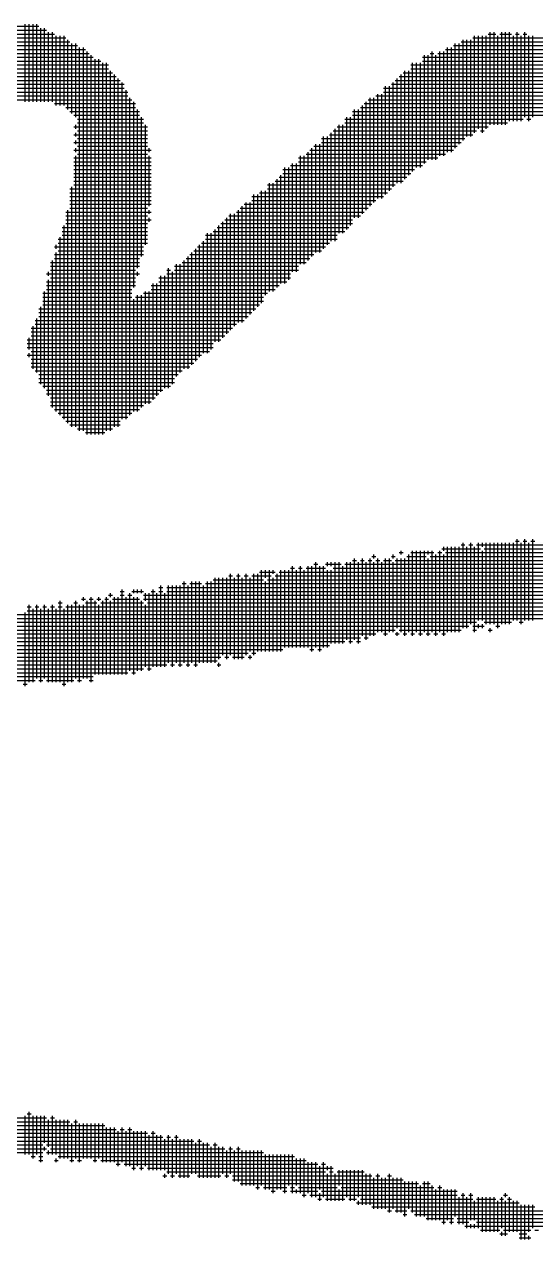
# Model space of a CAD drawing. Header units: feet. Extents: x 0 to 336400, y 0 to 237600.
# Drawn here: x 213075 to 213574, y 10671 to 11858 of the extents above; entities that cross this region are included whole.
import ezdxf

# ---------------------------------------------------------------- set-up
doc = ezdxf.new("R2010")
doc.units = ezdxf.units.FT
doc.header["$LTSCALE"] = 2200
doc.header["$MEASUREMENT"] = 0
doc.layers.add('CX-MISC', color=2, linetype='CONTINUOUS')

msp = doc.modelspace()

# ---------------------------------------------------------------- linework, layer by layer
at = {"layer": 'CX-MISC'}
for p, q in [((213076, 11782.5, 9817), (213076, 11858.1, 9817)), ((213079.8, 11782.5, 9817), (213079.8, 11858.1, 9817)), ((213083.6, 11782.5, 9817), (213083.6, 11858.1, 9817)), ((213087.4, 11782.5, 9817), (213087.4, 11858.1, 9817)), ((212987.2, 11848.6, 9817), (213104.4, 11848.6, 9817)), ((213002.3, 11852.4, 9817), (213096.8, 11852.4, 9817)), ((213032.5, 11856.2, 9817), (213089.2, 11856.2, 9817)), ((213091.1, 11782.5, 9817), (213091.1, 11854.3, 9817)), ((213094.9, 11782.5, 9817), (213094.9, 11854.3, 9817)), ((213098.7, 11782.5, 9817), (213098.7, 11850.5, 9817)), ((213102.5, 11782.5, 9817), (213102.5, 11850.5, 9817)), ((213106.3, 11778.7, 9817), (213106.3, 11846.7, 9817)), ((213110, 11778.7, 9817), (213110, 11846.7, 9817)), ((213113.8, 11778.7, 9817), (213113.8, 11846.7, 9817)), ((213514.5, 11752.2, 9817), (213514.5, 11846.7, 9817)), ((213518.3, 11756, 9817), (213518.3, 11846.7, 9817)), ((213522.1, 11752.2, 9817), (213522.1, 11846.7, 9817)), ((213525.8, 11756, 9817), (213525.8, 11846.7, 9817)), ((213527.7, 11848.6, 9817), (213535.3, 11848.6, 9817)), ((213529.6, 11759.8, 9817), (213529.6, 11850.5, 9817)), ((213533.4, 11759.8, 9817), (213533.4, 11850.5, 9817)), ((213537.2, 11759.8, 9817), (213537.2, 11846.7, 9817)), ((213539.1, 11848.6, 9817), (213550.4, 11848.6, 9817)), ((213541, 11759.8, 9817), (213541, 11850.5, 9817)), ((213544.7, 11759.8, 9817), (213544.7, 11850.5, 9817)), ((213548.5, 11763.6, 9817), (213548.5, 11850.5, 9817)), ((213552.3, 11763.6, 9817), (213552.3, 11846.7, 9817)), ((213554.2, 11848.6, 9817), (213558, 11848.6, 9817)), ((213556.1, 11763.6, 9817), (213556.1, 11850.5, 9817)), ((213559.9, 11763.6, 9817), (213559.9, 11846.7, 9817)), ((213561.7, 11848.6, 9817), (213565.5, 11848.6, 9817)), ((213563.6, 11767.4, 9817), (213563.6, 11850.5, 9817)), ((213567.4, 11763.6, 9817), (213567.4, 11846.7, 9817)), ((213571.2, 11767.4, 9817), (213571.2, 11846.7, 9817)), ((212949.4, 11837.3, 9817), (213127, 11837.3, 9817)), ((212956.9, 11841.1, 9817), (213119.5, 11841.1, 9817)), ((212975.8, 11844.8, 9817), (213115.7, 11844.8, 9817)), ((213117.6, 11774.9, 9817), (213117.6, 11843, 9817)), ((213121.4, 11771.1, 9817), (213121.4, 11839.2, 9817)), ((213125.2, 11767.4, 9817), (213125.2, 11839.2, 9817)), ((213128.9, 11461.2, 9817), (213128.9, 11835.4, 9817)), ((213132.7, 11461.2, 9817), (213132.7, 11835.4, 9817)), ((213488, 11733.3, 9817), (213488, 11835.4, 9817)), ((213491.8, 11733.3, 9817), (213491.8, 11835.4, 9817)), ((213493.7, 11837.3, 9817), (213603.3, 11837.3, 9817)), ((213495.6, 11737.1, 9817), (213495.6, 11839.2, 9817)), ((213499.4, 11740.9, 9817), (213499.4, 11839.2, 9817)), ((213501.3, 11841.1, 9817), (213595.8, 11841.1, 9817)), ((213503.2, 11744.7, 9817), (213503.2, 11843, 9817)), ((213506.9, 11748.5, 9817), (213506.9, 11843, 9817)), ((213510.7, 11748.5, 9817), (213510.7, 11843, 9817)), ((213512.6, 11844.8, 9817), (213588.2, 11844.8, 9817)), ((212919.1, 11822.2, 9817), (213149.7, 11822.2, 9817)), ((212926.7, 11825.9, 9817), (213142.2, 11825.9, 9817)), ((212934.3, 11829.7, 9817), (213138.4, 11829.7, 9817)), ((212941.8, 11833.5, 9817), (213134.6, 11833.5, 9817)), ((213136.5, 11457.4, 9817), (213136.5, 11831.6, 9817)), ((213140.3, 11457.4, 9817), (213140.3, 11827.8, 9817)), ((213144.1, 11457.4, 9817), (213144.1, 11824.1, 9817)), ((213147.8, 11457.4, 9817), (213147.8, 11824.1, 9817)), ((213463.5, 11825.9, 9817), (213626, 11825.9, 9817)), ((213463.5, 11822.2, 9817), (213633.6, 11822.2, 9817)), ((213465.4, 11722, 9817), (213465.4, 11827.8, 9817)), ((213469.1, 11725.8, 9817), (213469.1, 11827.8, 9817)), ((213471, 11829.7, 9817), (213474.8, 11829.7, 9817)), ((213472.9, 11725.8, 9817), (213472.9, 11831.6, 9817)), ((213476.7, 11725.8, 9817), (213476.7, 11827.8, 9817)), ((213478.6, 11829.7, 9817), (213622.2, 11829.7, 9817)), ((213480.5, 11729.6, 9817), (213480.5, 11831.6, 9817)), ((213484.3, 11729.6, 9817), (213484.3, 11831.6, 9817)), ((213486.1, 11833.5, 9817), (213614.7, 11833.5, 9817)), ((212896.5, 11810.8, 9817), (213161.1, 11810.8, 9817)), ((212904, 11814.6, 9817), (213157.3, 11814.6, 9817)), ((212911.6, 11818.4, 9817), (213157.3, 11818.4, 9817)), ((213151.6, 11457.4, 9817), (213151.6, 11820.3, 9817)), ((213155.4, 11461.2, 9817), (213155.4, 11820.3, 9817)), ((213159.2, 11461.2, 9817), (213159.2, 11812.7, 9817)), ((213444.6, 11810.8, 9817), (213648.7, 11810.8, 9817)), ((213446.5, 11706.9, 9817), (213446.5, 11812.7, 9817)), ((213450.2, 11710.7, 9817), (213450.2, 11812.7, 9817)), ((213452.1, 11818.4, 9817), (213641.1, 11818.4, 9817)), ((213452.1, 11814.6, 9817), (213641.1, 11814.6, 9817)), ((213454, 11714.4, 9817), (213454, 11820.3, 9817)), ((213457.8, 11718.2, 9817), (213457.8, 11820.3, 9817)), ((213461.6, 11718.2, 9817), (213461.6, 11820.3, 9817)), ((212873.8, 11799.5, 9817), (213172.4, 11799.5, 9817)), ((212885.1, 11803.3, 9817), (213168.6, 11803.3, 9817)), ((212888.9, 11807, 9817), (213164.8, 11807, 9817)), ((213163, 11465, 9817), (213163, 11808.9, 9817)), ((213166.7, 11465, 9817), (213166.7, 11805.2, 9817)), ((213170.5, 11472.5, 9817), (213170.5, 11801.4, 9817)), ((213433.2, 11799.5, 9817), (213660, 11799.5, 9817)), ((213435.1, 11699.3, 9817), (213435.1, 11801.4, 9817)), ((213437, 11803.3, 9817), (213656.2, 11803.3, 9817)), ((213438.9, 11703.1, 9817), (213438.9, 11805.2, 9817)), ((213440.8, 11807, 9817), (213652.5, 11807, 9817)), ((213442.7, 11703.1, 9817), (213442.7, 11808.9, 9817)), ((212851.1, 11788.1, 9817), (213176.2, 11788.1, 9817)), ((212858.7, 11791.9, 9817), (213176.2, 11791.9, 9817)), ((212870, 11795.7, 9817), (213172.4, 11795.7, 9817)), ((213174.3, 11472.5, 9817), (213174.3, 11793.8, 9817)), ((213178.1, 11476.3, 9817), (213178.1, 11786.3, 9817)), ((213412.4, 11680.4, 9817), (213412.4, 11786.3, 9817)), ((213416.2, 11684.2, 9817), (213416.2, 11786.3, 9817)), ((213418.1, 11788.1, 9817), (213671.4, 11788.1, 9817)), ((213420, 11688, 9817), (213420, 11790, 9817)), ((213423.8, 11688, 9817), (213423.8, 11790, 9817)), ((213425.7, 11795.7, 9817), (213663.8, 11795.7, 9817)), ((213425.7, 11791.9, 9817), (213663.8, 11791.9, 9817)), ((213427.6, 11691.8, 9817), (213427.6, 11797.6, 9817)), ((213431.3, 11695.5, 9817), (213431.3, 11797.6, 9817)), ((212843.5, 11784.4, 9817), (213180, 11784.4, 9817)), ((213104.4, 11780.6, 9817), (213183.7, 11780.6, 9817)), ((213115.7, 11776.8, 9817), (213183.7, 11776.8, 9817)), ((213181.9, 11601, 9817), (213181.9, 11782.5, 9817)), ((213185.6, 11619.9, 9817), (213185.6, 11774.9, 9817)), ((213397.3, 11669.1, 9817), (213397.3, 11774.9, 9817)), ((213401.1, 11669.1, 9817), (213401.1, 11774.9, 9817)), ((213403, 11776.8, 9817), (213678.9, 11776.8, 9817)), ((213404.9, 11672.9, 9817), (213404.9, 11778.7, 9817)), ((213406.8, 11780.6, 9817), (213675.1, 11780.6, 9817)), ((213408.7, 11676.6, 9817), (213408.7, 11782.5, 9817)), ((213410.5, 11784.4, 9817), (213671.4, 11784.4, 9817)), ((213119.5, 11773, 9817), (213187.5, 11773, 9817)), ((213123.3, 11769.2, 9817), (213187.5, 11769.2, 9817)), ((213127, 11765.5, 9817), (213191.3, 11765.5, 9817)), ((213189.4, 11631.3, 9817), (213189.4, 11767.4, 9817)), ((213387.9, 11765.5, 9817), (213561.7, 11765.5, 9817)), ((213389.8, 11657.7, 9817), (213389.8, 11767.4, 9817)), ((213393.5, 11661.5, 9817), (213393.5, 11767.4, 9817)), ((213395.4, 11773, 9817), (213678.9, 11773, 9817)), ((213395.4, 11769.2, 9817), (213682.7, 11769.2, 9817)), ((213565.5, 11765.5, 9817), (213569.3, 11765.5, 9817)), ((213123.3, 11757.9, 9817), (213195.1, 11757.9, 9817)), ((213125.2, 11756, 9817), (213125.2, 11759.8, 9817)), ((213125.2, 11748.5, 9817), (213125.2, 11752.2, 9817)), ((213127, 11761.7, 9817), (213191.3, 11761.7, 9817)), ((213127, 11754.1, 9817), (213195.1, 11754.1, 9817)), ((213193.2, 11642.6, 9817), (213193.2, 11759.8, 9817)), ((213374.6, 11646.4, 9817), (213374.6, 11752.2, 9817)), ((213376.5, 11754.1, 9817), (213516.4, 11754.1, 9817)), ((213378.4, 11646.4, 9817), (213378.4, 11756, 9817)), ((213380.3, 11757.9, 9817), (213527.7, 11757.9, 9817)), ((213382.2, 11654, 9817), (213382.2, 11759.8, 9817)), ((213386, 11654, 9817), (213386, 11759.8, 9817)), ((213387.9, 11761.7, 9817), (213546.6, 11761.7, 9817)), ((213520.2, 11754.1, 9817), (213523.9, 11754.1, 9817)), ((213123.3, 11750.3, 9817), (213195.1, 11750.3, 9817)), ((213123.3, 11742.8, 9817), (213195.1, 11742.8, 9817)), ((213125.2, 11740.9, 9817), (213125.2, 11744.7, 9817)), ((213127, 11746.6, 9817), (213195.1, 11746.6, 9817)), ((213127, 11739, 9817), (213195.1, 11739, 9817)), ((213357.6, 11739, 9817), (213497.5, 11739, 9817)), ((213359.5, 11635.1, 9817), (213359.5, 11740.9, 9817)), ((213363.3, 11635.1, 9817), (213363.3, 11740.9, 9817)), ((213365.2, 11746.6, 9817), (213505, 11746.6, 9817)), ((213365.2, 11742.8, 9817), (213501.3, 11742.8, 9817)), ((213367.1, 11638.8, 9817), (213367.1, 11748.5, 9817)), ((213370.9, 11642.6, 9817), (213370.9, 11748.5, 9817)), ((213372.7, 11750.3, 9817), (213512.6, 11750.3, 9817)), ((213123.3, 11735.2, 9817), (213198.9, 11735.2, 9817)), ((213123.3, 11727.7, 9817), (213198.9, 11727.7, 9817)), ((213125.2, 11733.3, 9817), (213125.2, 11737.1, 9817)), ((213125.2, 11465, 9817), (213125.2, 11729.6, 9817)), ((213127, 11731.4, 9817), (213195.1, 11731.4, 9817)), ((213197, 11733.3, 9817), (213197, 11737.1, 9817)), ((213197, 11680.4, 9817), (213197, 11729.6, 9817)), ((213342.5, 11727.7, 9817), (213478.6, 11727.7, 9817)), ((213344.4, 11623.7, 9817), (213344.4, 11729.6, 9817)), ((213348.2, 11623.7, 9817), (213348.2, 11729.6, 9817)), ((213350.1, 11731.4, 9817), (213486.1, 11731.4, 9817)), ((213352, 11627.5, 9817), (213352, 11733.3, 9817)), ((213353.8, 11735.2, 9817), (213493.7, 11735.2, 9817)), ((213355.7, 11631.3, 9817), (213355.7, 11737.1, 9817)), ((213123.3, 11723.9, 9817), (213198.9, 11723.9, 9817)), ((213123.3, 11720.1, 9817), (213198.9, 11720.1, 9817)), ((213123.3, 11716.3, 9817), (213198.9, 11716.3, 9817)), ((213327.4, 11716.3, 9817), (213455.9, 11716.3, 9817)), ((213329.3, 11604.8, 9817), (213329.3, 11718.2, 9817)), ((213333.1, 11608.6, 9817), (213333.1, 11718.2, 9817)), ((213334.9, 11720.1, 9817), (213463.5, 11720.1, 9817)), ((213336.8, 11616.2, 9817), (213336.8, 11722, 9817)), ((213340.6, 11616.2, 9817), (213340.6, 11722, 9817)), ((213342.5, 11723.9, 9817), (213467.2, 11723.9, 9817)), ((213123.3, 11712.5, 9817), (213198.9, 11712.5, 9817)), ((213123.3, 11708.8, 9817), (213198.9, 11708.8, 9817)), ((213123.3, 11705, 9817), (213198.9, 11705, 9817)), ((213314.2, 11597.3, 9817), (213314.2, 11703.1, 9817)), ((213317.9, 11597.3, 9817), (213317.9, 11703.1, 9817)), ((213319.8, 11705, 9817), (213444.6, 11705, 9817)), ((213321.7, 11601, 9817), (213321.7, 11706.9, 9817)), ((213323.6, 11708.8, 9817), (213448.3, 11708.8, 9817)), ((213325.5, 11604.8, 9817), (213325.5, 11710.7, 9817)), ((213327.4, 11712.5, 9817), (213452.1, 11712.5, 9817)), ((213119.5, 11697.4, 9817), (213198.9, 11697.4, 9817)), ((213119.5, 11693.6, 9817), (213198.9, 11693.6, 9817)), ((213121.4, 11465, 9817), (213121.4, 11699.3, 9817)), ((213123.3, 11701.2, 9817), (213198.9, 11701.2, 9817)), ((213299, 11578.4, 9817), (213299, 11691.8, 9817)), ((213302.8, 11582.1, 9817), (213302.8, 11691.8, 9817)), ((213304.7, 11693.6, 9817), (213429.4, 11693.6, 9817)), ((213306.6, 11585.9, 9817), (213306.6, 11695.5, 9817)), ((213310.4, 11593.5, 9817), (213310.4, 11695.5, 9817)), ((213312.3, 11701.2, 9817), (213437, 11701.2, 9817)), ((213312.3, 11697.4, 9817), (213433.2, 11697.4, 9817)), ((213119.5, 11689.9, 9817), (213198.9, 11689.9, 9817)), ((213119.5, 11686.1, 9817), (213198.9, 11686.1, 9817)), ((213119.5, 11682.3, 9817), (213198.9, 11682.3, 9817)), ((213287.7, 11567, 9817), (213287.7, 11680.4, 9817)), ((213289.6, 11682.3, 9817), (213414.3, 11682.3, 9817)), ((213291.5, 11570.8, 9817), (213291.5, 11684.2, 9817)), ((213295.3, 11574.6, 9817), (213295.3, 11684.2, 9817)), ((213297.1, 11689.9, 9817), (213425.7, 11689.9, 9817)), ((213297.1, 11686.1, 9817), (213418.1, 11686.1, 9817)), ((213115.7, 11674.7, 9817), (213198.9, 11674.7, 9817)), ((213115.7, 11671, 9817), (213195.1, 11671, 9817)), ((213117.6, 11468.7, 9817), (213117.6, 11676.6, 9817)), ((213119.5, 11678.5, 9817), (213195.1, 11678.5, 9817)), ((213197, 11672.9, 9817), (213197, 11676.6, 9817)), ((213197, 11665.3, 9817), (213197, 11669.1, 9817)), ((213272.6, 11555.7, 9817), (213272.6, 11669.1, 9817)), ((213274.5, 11671, 9817), (213403, 11671, 9817)), ((213276.4, 11559.5, 9817), (213276.4, 11672.9, 9817)), ((213280.1, 11563.2, 9817), (213280.1, 11672.9, 9817)), ((213282, 11674.7, 9817), (213406.8, 11674.7, 9817)), ((213283.9, 11567, 9817), (213283.9, 11676.6, 9817)), ((213285.8, 11678.5, 9817), (213410.5, 11678.5, 9817)), ((213111.9, 11659.6, 9817), (213195.1, 11659.6, 9817)), ((213111.9, 11655.8, 9817), (213195.1, 11655.8, 9817)), ((213113.8, 11472.5, 9817), (213113.8, 11661.5, 9817)), ((213115.7, 11667.2, 9817), (213198.9, 11667.2, 9817)), ((213115.7, 11663.4, 9817), (213195.1, 11663.4, 9817)), ((213259.3, 11655.8, 9817), (213387.9, 11655.8, 9817)), ((213261.2, 11548.1, 9817), (213261.2, 11657.7, 9817)), ((213263.1, 11659.6, 9817), (213391.6, 11659.6, 9817)), ((213265, 11548.1, 9817), (213265, 11661.5, 9817)), ((213266.9, 11663.4, 9817), (213395.4, 11663.4, 9817)), ((213268.8, 11551.9, 9817), (213268.8, 11665.3, 9817)), ((213270.7, 11667.2, 9817), (213395.4, 11667.2, 9817)), ((213108.1, 11648.3, 9817), (213195.1, 11648.3, 9817)), ((213108.1, 11644.5, 9817), (213195.1, 11644.5, 9817)), ((213110, 11476.3, 9817), (213110, 11650.2, 9817)), ((213111.9, 11652.1, 9817), (213195.1, 11652.1, 9817)), ((213248, 11644.5, 9817), (213372.7, 11644.5, 9817)), ((213249.9, 11536.8, 9817), (213249.9, 11646.4, 9817)), ((213251.8, 11652.1, 9817), (213380.3, 11652.1, 9817)), ((213251.8, 11648.3, 9817), (213380.3, 11648.3, 9817)), ((213253.7, 11536.8, 9817), (213253.7, 11654, 9817)), ((213257.5, 11540.6, 9817), (213257.5, 11654, 9817)), ((213104.4, 11640.7, 9817), (213191.3, 11640.7, 9817)), ((213104.4, 11633.2, 9817), (213191.3, 11633.2, 9817)), ((213106.3, 11638.8, 9817), (213106.3, 11642.6, 9817)), ((213106.3, 11480.1, 9817), (213106.3, 11635.1, 9817)), ((213108.1, 11636.9, 9817), (213191.3, 11636.9, 9817)), ((213236.7, 11633.2, 9817), (213357.6, 11633.2, 9817)), ((213238.6, 11525.4, 9817), (213238.6, 11635.1, 9817)), ((213240.4, 11636.9, 9817), (213365.2, 11636.9, 9817)), ((213242.3, 11529.2, 9817), (213242.3, 11638.8, 9817)), ((213244.2, 11640.7, 9817), (213369, 11640.7, 9817)), ((213246.1, 11533, 9817), (213246.1, 11642.6, 9817)), ((213100.6, 11625.6, 9817), (213187.5, 11625.6, 9817)), ((213100.6, 11621.8, 9817), (213187.5, 11621.8, 9817)), ((213102.5, 11483.9, 9817), (213102.5, 11627.5, 9817)), ((213104.4, 11629.4, 9817), (213187.5, 11629.4, 9817)), ((213221.5, 11621.8, 9817), (213342.5, 11621.8, 9817)), ((213223.4, 11514.1, 9817), (213223.4, 11623.7, 9817)), ((213227.2, 11517.9, 9817), (213227.2, 11623.7, 9817)), ((213229.1, 11625.6, 9817), (213350.1, 11625.6, 9817)), ((213231, 11521.7, 9817), (213231, 11627.5, 9817)), ((213232.9, 11629.4, 9817), (213353.8, 11629.4, 9817)), ((213234.8, 11521.7, 9817), (213234.8, 11631.3, 9817)), ((213096.8, 11614.3, 9817), (213187.5, 11614.3, 9817)), ((213098.7, 11612.4, 9817), (213098.7, 11616.2, 9817)), ((213098.7, 11495.2, 9817), (213098.7, 11608.6, 9817)), ((213100.6, 11618, 9817), (213183.7, 11618, 9817)), ((213100.6, 11610.5, 9817), (213183.7, 11610.5, 9817)), ((213185.6, 11612.4, 9817), (213185.6, 11616.2, 9817)), ((213206.4, 11610.5, 9817), (213334.9, 11610.5, 9817)), ((213208.3, 11499, 9817), (213208.3, 11612.4, 9817)), ((213212.1, 11502.8, 9817), (213212.1, 11612.4, 9817)), ((213214, 11618, 9817), (213217.8, 11618, 9817)), ((213214, 11614.3, 9817), (213334.9, 11614.3, 9817)), ((213215.9, 11502.8, 9817), (213215.9, 11619.9, 9817)), ((213219.7, 11506.5, 9817), (213219.7, 11616.2, 9817)), ((213221.5, 11618, 9817), (213342.5, 11618, 9817)), ((213094.9, 11502.8, 9817), (213094.9, 11597.3, 9817)), ((213096.8, 11606.7, 9817), (213183.7, 11606.7, 9817)), ((213096.8, 11602.9, 9817), (213183.7, 11602.9, 9817)), ((213096.8, 11599.1, 9817), (213180, 11599.1, 9817)), ((213193.2, 11487.6, 9817), (213193.2, 11597.3, 9817)), ((213197, 11487.6, 9817), (213197, 11597.3, 9817)), ((213198.9, 11602.9, 9817), (213323.6, 11602.9, 9817)), ((213198.9, 11599.1, 9817), (213319.8, 11599.1, 9817)), ((213200.8, 11491.4, 9817), (213200.8, 11604.8, 9817)), ((213204.5, 11495.2, 9817), (213204.5, 11604.8, 9817)), ((213206.4, 11606.7, 9817), (213331.2, 11606.7, 9817)), ((213093, 11595.4, 9817), (213180, 11595.4, 9817)), ((213093, 11591.6, 9817), (213180, 11591.6, 9817)), ((213093, 11587.8, 9817), (213308.5, 11587.8, 9817)), ((213181.9, 11480.1, 9817), (213181.9, 11589.7, 9817)), ((213183.7, 11591.6, 9817), (213308.5, 11591.6, 9817)), ((213185.6, 11480.1, 9817), (213185.6, 11593.5, 9817)), ((213189.4, 11483.9, 9817), (213189.4, 11593.5, 9817)), ((213191.3, 11595.4, 9817), (213312.3, 11595.4, 9817)), ((213089.2, 11580.2, 9817), (213300.9, 11580.2, 9817)), ((213089.2, 11576.5, 9817), (213297.1, 11576.5, 9817)), ((213089.2, 11572.7, 9817), (213293.4, 11572.7, 9817)), ((213091.1, 11506.5, 9817), (213091.1, 11582.1, 9817)), ((213093, 11584, 9817), (213304.7, 11584, 9817)), ((213081.7, 11561.3, 9817), (213278.2, 11561.3, 9817)), ((213083.6, 11521.7, 9817), (213083.6, 11563.2, 9817)), ((213085.5, 11568.9, 9817), (213289.6, 11568.9, 9817)), ((213085.5, 11565.1, 9817), (213282, 11565.1, 9817)), ((213087.4, 11517.9, 9817), (213087.4, 11570.8, 9817)), ((213077.9, 11550, 9817), (213266.9, 11550, 9817)), ((213079.8, 11540.6, 9817), (213079.8, 11551.9, 9817)), ((213081.7, 11557.6, 9817), (213274.5, 11557.6, 9817)), ((213081.7, 11553.8, 9817), (213270.7, 11553.8, 9817)), ((213077.9, 11546.2, 9817), (213259.3, 11546.2, 9817)), ((213077.9, 11542.4, 9817), (213259.3, 11542.4, 9817)), ((213081.7, 11538.7, 9817), (213255.6, 11538.7, 9817)), ((213077.9, 11534.9, 9817), (213248, 11534.9, 9817)), ((213079.8, 11533, 9817), (213079.8, 11536.8, 9817)), ((213081.7, 11531.1, 9817), (213244.2, 11531.1, 9817)), ((213081.7, 11527.3, 9817), (213240.4, 11527.3, 9817)), ((213081.7, 11523.5, 9817), (213236.7, 11523.5, 9817)), ((213085.5, 11519.8, 9817), (213229.1, 11519.8, 9817)), ((213089.2, 11516, 9817), (213225.3, 11516, 9817)), ((213089.2, 11512.2, 9817), (213221.5, 11512.2, 9817)), ((213089.2, 11508.4, 9817), (213221.5, 11508.4, 9817)), ((213093, 11504.6, 9817), (213217.8, 11504.6, 9817)), ((213096.8, 11500.9, 9817), (213210.2, 11500.9, 9817)), ((213096.8, 11497.1, 9817), (213206.4, 11497.1, 9817)), ((213100.6, 11493.3, 9817), (213202.6, 11493.3, 9817)), ((213100.6, 11489.5, 9817), (213198.9, 11489.5, 9817)), ((213100.6, 11485.7, 9817), (213191.3, 11485.7, 9817)), ((213104.4, 11482, 9817), (213187.5, 11482, 9817)), ((213108.1, 11478.2, 9817), (213180, 11478.2, 9817)), ((213111.9, 11474.4, 9817), (213176.2, 11474.4, 9817)), ((213115.7, 11470.6, 9817), (213168.6, 11470.6, 9817)), ((213119.5, 11466.8, 9817), (213168.6, 11466.8, 9817)), ((213127, 11463.1, 9817), (213161.1, 11463.1, 9817)), ((213134.6, 11459.3, 9817), (213153.5, 11459.3, 9817)), ((213484.3, 11344, 9817), (213484.3, 11347.8, 9817)), ((213488, 11264.6, 9817), (213488, 11347.8, 9817)), ((213491.8, 11264.6, 9817), (213491.8, 11347.8, 9817)), ((213495.6, 11264.6, 9817), (213495.6, 11347.8, 9817)), ((213499.4, 11264.6, 9817), (213499.4, 11347.8, 9817)), ((213501.3, 11349.7, 9817), (213505, 11349.7, 9817)), ((213503.2, 11268.4, 9817), (213503.2, 11351.6, 9817)), ((213506.9, 11268.4, 9817), (213506.9, 11347.8, 9817)), ((213508.8, 11349.7, 9817), (213512.6, 11349.7, 9817)), ((213510.7, 11272.2, 9817), (213510.7, 11351.6, 9817)), ((213514.5, 11264.6, 9817), (213514.5, 11347.8, 9817)), ((213516.4, 11349.7, 9817), (214113.6, 11349.7, 9817)), ((213518.3, 11276, 9817), (213518.3, 11351.6, 9817)), ((213522.1, 11347.8, 9817), (213522.1, 11351.6, 9817)), ((213525.8, 11272.2, 9817), (213525.8, 11351.6, 9817)), ((213529.6, 11272.2, 9817), (213529.6, 11351.6, 9817)), ((213533.4, 11272.2, 9817), (213533.4, 11351.6, 9817)), ((213537.2, 11268.4, 9817), (213537.2, 11351.6, 9817)), ((213541, 11272.2, 9817), (213541, 11351.6, 9817)), ((213544.7, 11272.2, 9817), (213544.7, 11351.6, 9817)), ((213548.5, 11272.2, 9817), (213548.5, 11351.6, 9817)), ((213552.3, 11276, 9817), (213552.3, 11351.6, 9817)), ((213554.2, 11353.4, 9817), (213558, 11353.4, 9817)), ((213556.1, 11276, 9817), (213556.1, 11355.3, 9817)), ((213559.9, 11272.2, 9817), (213559.9, 11351.6, 9817)), ((213561.7, 11353.4, 9817), (213565.5, 11353.4, 9817)), ((213563.6, 11276, 9817), (213563.6, 11355.3, 9817)), ((213567.4, 11276, 9817), (213567.4, 11351.6, 9817)), ((213569.3, 11353.4, 9817), (213573.1, 11353.4, 9817)), ((213571.2, 11276, 9817), (213571.2, 11355.3, 9817)), ((213397.3, 11257.1, 9817), (213397.3, 11336.4, 9817)), ((213404.9, 11260.8, 9817), (213404.9, 11336.4, 9817)), ((213412.4, 11260.8, 9817), (213412.4, 11336.4, 9817)), ((213414.3, 11338.3, 9817), (213418.1, 11338.3, 9817)), ((213416.2, 11336.4, 9817), (213416.2, 11340.2, 9817)), ((213420, 11264.6, 9817), (213420, 11336.4, 9817)), ((213427.6, 11260.8, 9817), (213427.6, 11336.4, 9817)), ((213431.3, 11264.6, 9817), (213431.3, 11336.4, 9817)), ((213433.2, 11338.3, 9817), (213437, 11338.3, 9817)), ((213435.1, 11336.4, 9817), (213435.1, 11340.2, 9817)), ((213438.9, 11268.4, 9817), (213438.9, 11336.4, 9817)), ((213440.8, 11342.1, 9817), (213444.6, 11342.1, 9817)), ((213442.7, 11340.2, 9817), (213442.7, 11344, 9817)), ((213442.7, 11264.6, 9817), (213442.7, 11336.4, 9817)), ((213446.5, 11260.8, 9817), (213446.5, 11336.4, 9817)), ((213448.3, 11338.3, 9817), (213467.2, 11338.3, 9817)), ((213450.2, 11264.6, 9817), (213450.2, 11340.2, 9817)), ((213452.1, 11342.1, 9817), (213474.8, 11342.1, 9817)), ((213454, 11260.8, 9817), (213454, 11344, 9817)), ((213457.8, 11264.6, 9817), (213457.8, 11344, 9817)), ((213461.6, 11260.8, 9817), (213461.6, 11344, 9817)), ((213465.4, 11264.6, 9817), (213465.4, 11344, 9817)), ((213469.1, 11340.2, 9817), (213469.1, 11344, 9817)), ((213469.1, 11260.8, 9817), (213469.1, 11336.4, 9817)), ((213471, 11338.3, 9817), (214022.9, 11338.3, 9817)), ((213472.9, 11264.6, 9817), (213472.9, 11344, 9817)), ((213476.7, 11260.8, 9817), (213476.7, 11340.2, 9817)), ((213478.6, 11342.1, 9817), (213482.4, 11342.1, 9817)), ((213480.5, 11264.6, 9817), (213480.5, 11344, 9817)), ((213482.4, 11345.9, 9817), (213520.2, 11345.9, 9817)), ((213484.3, 11260.8, 9817), (213484.3, 11340.2, 9817)), ((213486.1, 11342.1, 9817), (214038, 11342.1, 9817)), ((213522.1, 11276, 9817), (213522.1, 11344, 9817)), ((213523.9, 11345.9, 9817), (214060.7, 11345.9, 9817)), ((213306.6, 11245.7, 9817), (213306.6, 11325.1, 9817)), ((213310.4, 11317.5, 9817), (213310.4, 11325.1, 9817)), ((213314.2, 11245.7, 9817), (213314.2, 11325.1, 9817)), ((213317.9, 11321.3, 9817), (213317.9, 11325.1, 9817)), ((213325.5, 11245.7, 9817), (213325.5, 11325.1, 9817)), ((213329.3, 11249.5, 9817), (213329.3, 11325.1, 9817)), ((213333.1, 11249.5, 9817), (213333.1, 11325.1, 9817)), ((213334.9, 11327, 9817), (213338.7, 11327, 9817)), ((213336.8, 11249.5, 9817), (213336.8, 11328.9, 9817)), ((213340.6, 11249.5, 9817), (213340.6, 11325.1, 9817)), ((213342.5, 11327, 9817), (213346.3, 11327, 9817)), ((213344.4, 11249.5, 9817), (213344.4, 11328.9, 9817)), ((213348.2, 11249.5, 9817), (213348.2, 11325.1, 9817)), ((213350.1, 11327, 9817), (213369, 11327, 9817)), ((213352, 11249.5, 9817), (213352, 11328.9, 9817)), ((213355.7, 11245.7, 9817), (213355.7, 11328.9, 9817)), ((213357.6, 11330.8, 9817), (213361.4, 11330.8, 9817)), ((213359.5, 11249.5, 9817), (213359.5, 11332.7, 9817)), ((213363.3, 11245.7, 9817), (213363.3, 11328.9, 9817)), ((213367.1, 11249.5, 9817), (213367.1, 11328.9, 9817)), ((213369, 11330.8, 9817), (213384.1, 11330.8, 9817)), ((213370.9, 11328.9, 9817), (213370.9, 11332.7, 9817)), ((213370.9, 11249.5, 9817), (213370.9, 11325.1, 9817)), ((213374.6, 11328.9, 9817), (213374.6, 11332.7, 9817)), ((213374.6, 11253.3, 9817), (213374.6, 11325.1, 9817)), ((213376.5, 11327, 9817), (213932.2, 11327, 9817)), ((213378.4, 11253.3, 9817), (213378.4, 11332.7, 9817)), ((213382.2, 11253.3, 9817), (213382.2, 11332.7, 9817)), ((213386, 11253.3, 9817), (213386, 11328.9, 9817)), ((213387.9, 11330.8, 9817), (213954.9, 11330.8, 9817)), ((213389.8, 11257.1, 9817), (213389.8, 11332.7, 9817)), ((213393.5, 11253.3, 9817), (213393.5, 11332.7, 9817)), ((213395.4, 11334.5, 9817), (213399.2, 11334.5, 9817)), ((213401.1, 11253.3, 9817), (213401.1, 11332.7, 9817)), ((213403, 11334.5, 9817), (213406.8, 11334.5, 9817)), ((213408.7, 11257.1, 9817), (213408.7, 11332.7, 9817)), ((213410.5, 11334.5, 9817), (213414.3, 11334.5, 9817)), ((213416.2, 11260.8, 9817), (213416.2, 11332.7, 9817)), ((213418.1, 11334.5, 9817), (213421.9, 11334.5, 9817)), ((213423.8, 11264.6, 9817), (213423.8, 11332.7, 9817)), ((213425.7, 11334.5, 9817), (213433.2, 11334.5, 9817)), ((213435.1, 11264.6, 9817), (213435.1, 11332.7, 9817)), ((213437, 11334.5, 9817), (213958.6, 11334.5, 9817)), ((213229.1, 11311.9, 9817), (213232.9, 11311.9, 9817)), ((213231, 11234.4, 9817), (213231, 11313.8, 9817)), ((213236.7, 11311.9, 9817), (213248, 11311.9, 9817)), ((213238.6, 11234.4, 9817), (213238.6, 11313.8, 9817)), ((213242.3, 11230.6, 9817), (213242.3, 11313.8, 9817)), ((213246.1, 11234.4, 9817), (213246.1, 11313.8, 9817)), ((213251.8, 11311.9, 9817), (213818.8, 11311.9, 9817)), ((213253.7, 11234.4, 9817), (213253.7, 11313.8, 9817)), ((213257.5, 11234.4, 9817), (213257.5, 11313.8, 9817)), ((213259.3, 11315.6, 9817), (213308.5, 11315.6, 9817)), ((213261.2, 11234.4, 9817), (213261.2, 11317.5, 9817)), ((213265, 11238.2, 9817), (213265, 11317.5, 9817)), ((213268.8, 11241.9, 9817), (213268.8, 11317.5, 9817)), ((213272.6, 11238.2, 9817), (213272.6, 11317.5, 9817)), ((213274.5, 11319.4, 9817), (213278.2, 11319.4, 9817)), ((213276.4, 11241.9, 9817), (213276.4, 11321.3, 9817)), ((213280.1, 11238.2, 9817), (213280.1, 11317.5, 9817)), ((213282, 11319.4, 9817), (213285.8, 11319.4, 9817)), ((213283.9, 11238.2, 9817), (213283.9, 11321.3, 9817)), ((213287.7, 11238.2, 9817), (213287.7, 11317.5, 9817)), ((213289.6, 11319.4, 9817), (213293.4, 11319.4, 9817)), ((213291.5, 11241.9, 9817), (213291.5, 11321.3, 9817)), ((213295.3, 11245.7, 9817), (213295.3, 11317.5, 9817)), ((213297.1, 11319.4, 9817), (213316, 11319.4, 9817)), ((213299, 11241.9, 9817), (213299, 11321.3, 9817)), ((213302.8, 11245.7, 9817), (213302.8, 11321.3, 9817)), ((213304.7, 11323.2, 9817), (213319.8, 11323.2, 9817)), ((213310.4, 11245.7, 9817), (213310.4, 11313.8, 9817)), ((213312.3, 11315.6, 9817), (213792.3, 11315.6, 9817)), ((213317.9, 11245.7, 9817), (213317.9, 11317.5, 9817)), ((213319.8, 11319.4, 9817), (213879.3, 11319.4, 9817)), ((213321.7, 11245.7, 9817), (213321.7, 11321.3, 9817)), ((213323.6, 11323.2, 9817), (213803.7, 11323.2, 9817)), ((213157.3, 11300.5, 9817), (213161.1, 11300.5, 9817)), ((213159.2, 11298.6, 9817), (213159.2, 11302.4, 9817)), ((213168.6, 11304.3, 9817), (213172.4, 11304.3, 9817)), ((213168.6, 11300.5, 9817), (213172.4, 11300.5, 9817)), ((213170.5, 11223, 9817), (213170.5, 11306.2, 9817)), ((213176.2, 11300.5, 9817), (213180, 11300.5, 9817)), ((213178.1, 11226.8, 9817), (213178.1, 11302.4, 9817)), ((213180, 11304.3, 9817), (213191.3, 11304.3, 9817)), ((213181.9, 11302.4, 9817), (213181.9, 11306.2, 9817)), ((213185.6, 11302.4, 9817), (213185.6, 11306.2, 9817)), ((213189.4, 11302.4, 9817), (213189.4, 11306.2, 9817)), ((213191.3, 11300.5, 9817), (213720.5, 11300.5, 9817)), ((213193.2, 11294.9, 9817), (213193.2, 11302.4, 9817)), ((213197, 11226.8, 9817), (213197, 11302.4, 9817)), ((213198.9, 11304.3, 9817), (213202.6, 11304.3, 9817)), ((213200.8, 11230.6, 9817), (213200.8, 11306.2, 9817)), ((213204.5, 11230.6, 9817), (213204.5, 11302.4, 9817)), ((213206.4, 11308.1, 9817), (213210.2, 11308.1, 9817)), ((213206.4, 11304.3, 9817), (213210.2, 11304.3, 9817)), ((213208.3, 11230.6, 9817), (213208.3, 11310, 9817)), ((213212.1, 11230.6, 9817), (213212.1, 11302.4, 9817)), ((213214, 11308.1, 9817), (213773.4, 11308.1, 9817)), ((213214, 11304.3, 9817), (213758.3, 11304.3, 9817)), ((213215.9, 11234.4, 9817), (213215.9, 11310, 9817)), ((213219.7, 11230.6, 9817), (213219.7, 11310, 9817)), ((213223.4, 11234.4, 9817), (213223.4, 11310, 9817)), ((213227.2, 11230.6, 9817), (213227.2, 11310, 9817)), ((213234.8, 11230.6, 9817), (213234.8, 11310, 9817)), ((213249.9, 11234.4, 9817), (213249.9, 11310, 9817)), ((213077.9, 11289.2, 9817), (213081.7, 11289.2, 9817)), ((213079.8, 11215.5, 9817), (213079.8, 11291.1, 9817)), ((213085.5, 11289.2, 9817), (213089.2, 11289.2, 9817)), ((213087.4, 11219.3, 9817), (213087.4, 11291.1, 9817)), ((213093, 11289.2, 9817), (213096.8, 11289.2, 9817)), ((213094.9, 11219.3, 9817), (213094.9, 11291.1, 9817)), ((213100.6, 11289.2, 9817), (213104.4, 11289.2, 9817)), ((213102.5, 11215.5, 9817), (213102.5, 11291.1, 9817)), ((213108.1, 11293, 9817), (213111.9, 11293, 9817)), ((213108.1, 11289.2, 9817), (213111.9, 11289.2, 9817)), ((213110, 11215.5, 9817), (213110, 11294.9, 9817)), ((213115.7, 11289.2, 9817), (213637.3, 11289.2, 9817)), ((213117.6, 11215.5, 9817), (213117.6, 11291.1, 9817)), ((213121.4, 11215.5, 9817), (213121.4, 11291.1, 9817)), ((213123.3, 11293, 9817), (213127, 11293, 9817)), ((213125.2, 11219.3, 9817), (213125.2, 11294.9, 9817)), ((213128.9, 11215.5, 9817), (213128.9, 11291.1, 9817)), ((213130.8, 11296.7, 9817), (213134.6, 11296.7, 9817)), ((213132.7, 11294.9, 9817), (213132.7, 11298.6, 9817)), ((213132.7, 11219.3, 9817), (213132.7, 11291.1, 9817)), ((213134.6, 11293, 9817), (213145.9, 11293, 9817)), ((213136.5, 11219.3, 9817), (213136.5, 11294.9, 9817)), ((213138.4, 11296.7, 9817), (213142.2, 11296.7, 9817)), ((213140.3, 11215.5, 9817), (213140.3, 11298.6, 9817)), ((213144.1, 11223, 9817), (213144.1, 11294.9, 9817)), ((213145.9, 11296.7, 9817), (213149.7, 11296.7, 9817)), ((213147.8, 11294.9, 9817), (213147.8, 11298.6, 9817)), ((213147.8, 11223, 9817), (213147.8, 11291.1, 9817)), ((213149.7, 11293, 9817), (213191.3, 11293, 9817)), ((213151.6, 11223, 9817), (213151.6, 11294.9, 9817)), ((213153.5, 11296.7, 9817), (213157.3, 11296.7, 9817)), ((213155.4, 11223, 9817), (213155.4, 11298.6, 9817)), ((213159.2, 11223, 9817), (213159.2, 11294.9, 9817)), ((213161.1, 11296.7, 9817), (213187.5, 11296.7, 9817)), ((213163, 11223, 9817), (213163, 11298.6, 9817)), ((213166.7, 11223, 9817), (213166.7, 11298.6, 9817)), ((213174.3, 11223, 9817), (213174.3, 11298.6, 9817)), ((213181.9, 11223, 9817), (213181.9, 11298.6, 9817)), ((213185.6, 11226.8, 9817), (213185.6, 11298.6, 9817)), ((213189.4, 11226.8, 9817), (213189.4, 11294.9, 9817)), ((213191.3, 11296.7, 9817), (213690.3, 11296.7, 9817)), ((213193.2, 11230.6, 9817), (213193.2, 11291.1, 9817)), ((213195.1, 11293, 9817), (213667.6, 11293, 9817)), ((213002.3, 11277.8, 9817), (213584.4, 11277.8, 9817)), ((213017.4, 11281.6, 9817), (213592, 11281.6, 9817)), ((213076, 11211.7, 9817), (213076, 11283.5, 9817)), ((213077.9, 11285.4, 9817), (213622.2, 11285.4, 9817)), ((213083.6, 11215.5, 9817), (213083.6, 11287.3, 9817)), ((213091.1, 11215.5, 9817), (213091.1, 11287.3, 9817)), ((213098.7, 11215.5, 9817), (213098.7, 11287.3, 9817)), ((213106.3, 11215.5, 9817), (213106.3, 11287.3, 9817)), ((213113.8, 11211.7, 9817), (213113.8, 11287.3, 9817)), ((212926.7, 11266.5, 9817), (213437, 11266.5, 9817)), ((212975.8, 11270.3, 9817), (213508.8, 11270.3, 9817)), ((212987.2, 11274.1, 9817), (213516.4, 11274.1, 9817)), ((213438.9, 11260.8, 9817), (213438.9, 11264.6, 9817)), ((213440.8, 11266.5, 9817), (213501.3, 11266.5, 9817)), ((213512.6, 11270.3, 9817), (213523.9, 11270.3, 9817)), ((213512.6, 11266.5, 9817), (213516.4, 11266.5, 9817)), ((213518.3, 11268.4, 9817), (213518.3, 11272.2, 9817)), ((213522.1, 11268.4, 9817), (213522.1, 11272.2, 9817)), ((213523.9, 11274.1, 9817), (213550.4, 11274.1, 9817)), ((213527.7, 11266.5, 9817), (213531.5, 11266.5, 9817)), ((213529.6, 11264.6, 9817), (213529.6, 11268.4, 9817)), ((213535.3, 11270.3, 9817), (213539.1, 11270.3, 9817)), ((213558, 11274.1, 9817), (213561.7, 11274.1, 9817)), ((212843.5, 11258.9, 9817), (213403, 11258.9, 9817)), ((212843.5, 11255.2, 9817), (213387.9, 11255.2, 9817)), ((212907.8, 11262.7, 9817), (213418.1, 11262.7, 9817)), ((213391.6, 11255.2, 9817), (213395.4, 11255.2, 9817)), ((213399.2, 11255.2, 9817), (213403, 11255.2, 9817)), ((213406.8, 11258.9, 9817), (213410.5, 11258.9, 9817)), ((213425.7, 11262.7, 9817), (213429.4, 11262.7, 9817)), ((213437, 11262.7, 9817), (213440.8, 11262.7, 9817)), ((213444.6, 11262.7, 9817), (213448.3, 11262.7, 9817)), ((213452.1, 11262.7, 9817), (213455.9, 11262.7, 9817)), ((213459.7, 11262.7, 9817), (213463.5, 11262.7, 9817)), ((213467.2, 11262.7, 9817), (213471, 11262.7, 9817)), ((213474.8, 11262.7, 9817), (213478.6, 11262.7, 9817)), ((213482.4, 11262.7, 9817), (213486.1, 11262.7, 9817)), ((212752.8, 11243.8, 9817), (213293.4, 11243.8, 9817)), ((212767.9, 11247.6, 9817), (213327.4, 11247.6, 9817)), ((212786.8, 11251.4, 9817), (213372.7, 11251.4, 9817)), ((213295.3, 11238.2, 9817), (213295.3, 11241.9, 9817)), ((213297.1, 11243.8, 9817), (213300.9, 11243.8, 9817)), ((213353.8, 11247.6, 9817), (213357.6, 11247.6, 9817)), ((213361.4, 11247.6, 9817), (213365.2, 11247.6, 9817)), ((212654.5, 11228.7, 9817), (213191.3, 11228.7, 9817)), ((212662.1, 11232.5, 9817), (213214, 11232.5, 9817)), ((212684.8, 11236.3, 9817), (213263.1, 11236.3, 9817)), ((212715, 11240, 9817), (213266.9, 11240, 9817)), ((213195.1, 11228.7, 9817), (213198.9, 11228.7, 9817)), ((213217.8, 11232.5, 9817), (213221.5, 11232.5, 9817)), ((213225.3, 11232.5, 9817), (213229.1, 11232.5, 9817)), ((213232.9, 11232.5, 9817), (213236.7, 11232.5, 9817)), ((213240.4, 11232.5, 9817), (213244.2, 11232.5, 9817)), ((213263.1, 11232.5, 9817), (213266.9, 11232.5, 9817)), ((213265, 11230.6, 9817), (213265, 11234.4, 9817)), ((213270.7, 11240, 9817), (213274.5, 11240, 9817)), ((213278.2, 11240, 9817), (213289.6, 11240, 9817)), ((213293.4, 11240, 9817), (213297.1, 11240, 9817)), ((212548.7, 11217.4, 9817), (213085.5, 11217.4, 9817)), ((212571.4, 11221.1, 9817), (213142.2, 11221.1, 9817)), ((212601.6, 11224.9, 9817), (213176.2, 11224.9, 9817)), ((213089.2, 11217.4, 9817), (213093, 11217.4, 9817)), ((213096.8, 11217.4, 9817), (213123.3, 11217.4, 9817)), ((213127, 11217.4, 9817), (213130.8, 11217.4, 9817)), ((213138.4, 11217.4, 9817), (213142.2, 11217.4, 9817)), ((213180, 11224.9, 9817), (213183.7, 11224.9, 9817)), ((213074.1, 11213.6, 9817), (213077.9, 11213.6, 9817)), ((213111.9, 11213.6, 9817), (213115.7, 11213.6, 9817)), ((213062.8, 10790.2, 9817), (213096.8, 10790.2, 9817)), ((213076, 10754.3, 9817), (213076, 10792.1, 9817)), ((213077.9, 10794, 9817), (213081.7, 10794, 9817)), ((213079.8, 10754.3, 9817), (213079.8, 10795.9, 9817)), ((213083.6, 10750.5, 9817), (213083.6, 10792.1, 9817)), ((213087.4, 10754.3, 9817), (213087.4, 10792.1, 9817)), ((213091.1, 10746.8, 9817), (213091.1, 10792.1, 9817)), ((213094.9, 10765.7, 9817), (213094.9, 10792.1, 9817)), ((213100.6, 10790.2, 9817), (213104.4, 10790.2, 9817)), ((213102.5, 10754.3, 9817), (213102.5, 10792.1, 9817)), ((212847.3, 10786.4, 9817), (213119.5, 10786.4, 9817)), ((212877.6, 10782.7, 9817), (213153.5, 10782.7, 9817)), ((212941.8, 10778.9, 9817), (213164.8, 10778.9, 9817)), ((213098.7, 10761.9, 9817), (213098.7, 10788.3, 9817)), ((213106.3, 10754.3, 9817), (213106.3, 10788.3, 9817)), ((213110, 10750.5, 9817), (213110, 10788.3, 9817)), ((213113.8, 10750.5, 9817), (213113.8, 10788.3, 9817)), ((213117.6, 10750.5, 9817), (213117.6, 10788.3, 9817)), ((213121.4, 10746.8, 9817), (213121.4, 10784.6, 9817)), ((213123.3, 10786.4, 9817), (213127, 10786.4, 9817)), ((213125.2, 10750.5, 9817), (213125.2, 10788.3, 9817)), ((213128.9, 10746.8, 9817), (213128.9, 10784.6, 9817)), ((213132.7, 10750.5, 9817), (213132.7, 10784.6, 9817)), ((213136.5, 10750.5, 9817), (213136.5, 10784.6, 9817)), ((213140.3, 10750.5, 9817), (213140.3, 10784.6, 9817)), ((213144.1, 10746.8, 9817), (213144.1, 10784.6, 9817)), ((213147.8, 10750.5, 9817), (213147.8, 10784.6, 9817)), ((213151.6, 10746.8, 9817), (213151.6, 10784.6, 9817)), ((213155.4, 10746.8, 9817), (213155.4, 10780.8, 9817)), ((213159.2, 10746.8, 9817), (213159.2, 10780.8, 9817)), ((213163, 10746.8, 9817), (213163, 10780.8, 9817)), ((213168.6, 10778.9, 9817), (213172.4, 10778.9, 9817)), ((213170.5, 10746.8, 9817), (213170.5, 10780.8, 9817)), ((213176.2, 10778.9, 9817), (213180, 10778.9, 9817)), ((213178.1, 10743, 9817), (213178.1, 10780.8, 9817)), ((212953.2, 10775.1, 9817), (213195.1, 10775.1, 9817)), ((212960.7, 10771.3, 9817), (213210.2, 10771.3, 9817)), ((213017.4, 10767.5, 9817), (213240.4, 10767.5, 9817)), ((213166.7, 10743, 9817), (213166.7, 10777, 9817)), ((213174.3, 10743, 9817), (213174.3, 10777, 9817)), ((213181.9, 10739.2, 9817), (213181.9, 10777, 9817)), ((213185.6, 10743, 9817), (213185.6, 10777, 9817)), ((213189.4, 10739.2, 9817), (213189.4, 10777, 9817)), ((213193.2, 10743, 9817), (213193.2, 10777, 9817)), ((213197, 10739.2, 9817), (213197, 10773.2, 9817)), ((213198.9, 10775.1, 9817), (213202.6, 10775.1, 9817)), ((213200.8, 10739.2, 9817), (213200.8, 10777, 9817)), ((213204.5, 10739.2, 9817), (213204.5, 10773.2, 9817)), ((213208.3, 10739.2, 9817), (213208.3, 10773.2, 9817)), ((213212.1, 10739.2, 9817), (213212.1, 10769.4, 9817)), ((213214, 10771.3, 9817), (213217.8, 10771.3, 9817)), ((213215.9, 10735.4, 9817), (213215.9, 10773.2, 9817)), ((213219.7, 10731.6, 9817), (213219.7, 10769.4, 9817)), ((213221.5, 10771.3, 9817), (213225.3, 10771.3, 9817)), ((213223.4, 10735.4, 9817), (213223.4, 10773.2, 9817)), ((213227.2, 10731.6, 9817), (213227.2, 10769.4, 9817)), ((213231, 10731.6, 9817), (213231, 10769.4, 9817)), ((213234.8, 10731.6, 9817), (213234.8, 10769.4, 9817)), ((213238.6, 10735.4, 9817), (213238.6, 10769.4, 9817)), ((213242.3, 10735.4, 9817), (213242.3, 10765.7, 9817)), ((213244.2, 10767.5, 9817), (213248, 10767.5, 9817)), ((213246.1, 10731.6, 9817), (213246.1, 10769.4, 9817)), ((213249.9, 10731.6, 9817), (213249.9, 10765.7, 9817)), ((213253.7, 10731.6, 9817), (213253.7, 10765.7, 9817)), ((213261.2, 10731.6, 9817), (213261.2, 10765.7, 9817)), ((213021.2, 10763.8, 9817), (213093, 10763.8, 9817)), ((213036.3, 10760, 9817), (213096.8, 10760, 9817)), ((213066.6, 10756.2, 9817), (213093, 10756.2, 9817)), ((213094.9, 10758.1, 9817), (213094.9, 10761.9, 9817)), ((213096.8, 10763.8, 9817), (213255.6, 10763.8, 9817)), ((213096.8, 10756.2, 9817), (213308.5, 10756.2, 9817)), ((213098.7, 10754.3, 9817), (213098.7, 10758.1, 9817)), ((213100.6, 10760, 9817), (213270.7, 10760, 9817)), ((213257.5, 10731.6, 9817), (213257.5, 10761.9, 9817)), ((213259.3, 10763.8, 9817), (213263.1, 10763.8, 9817)), ((213265, 10731.6, 9817), (213265, 10761.9, 9817)), ((213268.8, 10735.4, 9817), (213268.8, 10761.9, 9817)), ((213272.6, 10731.6, 9817), (213272.6, 10758.1, 9817)), ((213274.5, 10760, 9817), (213278.2, 10760, 9817)), ((213276.4, 10735.4, 9817), (213276.4, 10761.9, 9817)), ((213280.1, 10727.9, 9817), (213280.1, 10758.1, 9817)), ((213282, 10760, 9817), (213285.8, 10760, 9817)), ((213283.9, 10727.9, 9817), (213283.9, 10761.9, 9817)), ((213287.7, 10724.1, 9817), (213287.7, 10758.1, 9817)), ((213291.5, 10724.1, 9817), (213291.5, 10758.1, 9817)), ((213295.3, 10724.1, 9817), (213295.3, 10758.1, 9817)), ((213299, 10724.1, 9817), (213299, 10758.1, 9817)), ((213302.8, 10720.3, 9817), (213302.8, 10758.1, 9817)), ((213306.6, 10724.1, 9817), (213306.6, 10758.1, 9817)), ((213310.4, 10720.3, 9817), (213310.4, 10754.3, 9817)), ((213314.2, 10720.3, 9817), (213314.2, 10754.3, 9817)), ((213317.9, 10716.5, 9817), (213317.9, 10754.3, 9817)), ((213321.7, 10720.3, 9817), (213321.7, 10754.3, 9817)), ((213325.5, 10720.3, 9817), (213325.5, 10754.3, 9817)), ((213329.3, 10716.5, 9817), (213329.3, 10754.3, 9817)), ((213333.1, 10724.1, 9817), (213333.1, 10754.3, 9817)), ((213336.8, 10716.5, 9817), (213336.8, 10754.3, 9817)), ((213081.7, 10752.4, 9817), (213085.5, 10752.4, 9817)), ((213089.2, 10752.4, 9817), (213093, 10752.4, 9817)), ((213089.2, 10748.6, 9817), (213093, 10748.6, 9817)), ((213104.4, 10748.6, 9817), (213108.1, 10748.6, 9817)), ((213106.3, 10746.8, 9817), (213106.3, 10750.5, 9817)), ((213108.1, 10752.4, 9817), (213338.7, 10752.4, 9817)), ((213119.5, 10748.6, 9817), (213123.3, 10748.6, 9817)), ((213127, 10748.6, 9817), (213130.8, 10748.6, 9817)), ((213142.2, 10748.6, 9817), (213145.9, 10748.6, 9817)), ((213149.7, 10748.6, 9817), (213350.1, 10748.6, 9817)), ((213164.8, 10744.9, 9817), (213168.6, 10744.9, 9817)), ((213172.4, 10744.9, 9817), (213361.4, 10744.9, 9817)), ((213340.6, 10724.1, 9817), (213340.6, 10750.5, 9817)), ((213344.4, 10716.5, 9817), (213344.4, 10750.5, 9817)), ((213348.2, 10712.7, 9817), (213348.2, 10750.5, 9817)), ((213352, 10716.5, 9817), (213352, 10746.8, 9817)), ((213355.7, 10712.7, 9817), (213355.7, 10746.8, 9817)), ((213359.5, 10712.7, 9817), (213359.5, 10746.8, 9817)), ((213363.3, 10720.3, 9817), (213363.3, 10743, 9817)), ((213365.2, 10744.9, 9817), (213369, 10744.9, 9817)), ((213367.1, 10712.7, 9817), (213367.1, 10746.8, 9817)), ((213370.9, 10739.2, 9817), (213370.9, 10743, 9817)), ((213374.6, 10709, 9817), (213374.6, 10743, 9817)), ((213180, 10741.1, 9817), (213183.7, 10741.1, 9817)), ((213187.5, 10741.1, 9817), (213191.3, 10741.1, 9817)), ((213195.1, 10741.1, 9817), (213376.5, 10741.1, 9817)), ((213210.2, 10733.5, 9817), (213214, 10733.5, 9817)), ((213212.1, 10731.6, 9817), (213212.1, 10735.4, 9817)), ((213214, 10737.3, 9817), (213369, 10737.3, 9817)), ((213217.8, 10733.5, 9817), (213221.5, 10733.5, 9817)), ((213225.3, 10733.5, 9817), (213236.7, 10733.5, 9817)), ((213244.2, 10733.5, 9817), (213266.9, 10733.5, 9817)), ((213270.7, 10733.5, 9817), (213274.5, 10733.5, 9817)), ((213278.2, 10733.5, 9817), (213414.3, 10733.5, 9817)), ((213370.9, 10709, 9817), (213370.9, 10735.4, 9817)), ((213372.7, 10737.3, 9817), (213376.5, 10737.3, 9817)), ((213378.4, 10709, 9817), (213378.4, 10735.4, 9817)), ((213380.3, 10737.3, 9817), (213406.8, 10737.3, 9817)), ((213382.2, 10724.1, 9817), (213382.2, 10739.2, 9817)), ((213386, 10709, 9817), (213386, 10739.2, 9817)), ((213389.8, 10712.7, 9817), (213389.8, 10739.2, 9817)), ((213393.5, 10709, 9817), (213393.5, 10739.2, 9817)), ((213397.3, 10709, 9817), (213397.3, 10739.2, 9817)), ((213401.1, 10712.7, 9817), (213401.1, 10739.2, 9817)), ((213404.9, 10705.2, 9817), (213404.9, 10739.2, 9817)), ((213408.7, 10705.2, 9817), (213408.7, 10735.4, 9817)), ((213412.4, 10705.2, 9817), (213412.4, 10735.4, 9817)), ((213416.2, 10701.4, 9817), (213416.2, 10731.6, 9817)), ((213418.1, 10733.5, 9817), (213421.9, 10733.5, 9817)), ((213420, 10701.4, 9817), (213420, 10735.4, 9817)), ((213423.8, 10701.4, 9817), (213423.8, 10731.6, 9817)), ((213427.6, 10701.4, 9817), (213427.6, 10731.6, 9817)), ((213429.4, 10733.5, 9817), (213433.2, 10733.5, 9817)), ((213431.3, 10697.6, 9817), (213431.3, 10735.4, 9817)), ((213435.1, 10701.4, 9817), (213435.1, 10731.6, 9817)), ((213438.9, 10697.6, 9817), (213438.9, 10731.6, 9817)), ((213442.7, 10697.6, 9817), (213442.7, 10731.6, 9817)), ((213278.2, 10729.7, 9817), (213444.6, 10729.7, 9817)), ((213285.8, 10726, 9817), (213459.7, 10726, 9817)), ((213300.9, 10722.2, 9817), (213304.7, 10722.2, 9817)), ((213308.5, 10722.2, 9817), (213331.2, 10722.2, 9817)), ((213316, 10718.4, 9817), (213319.8, 10718.4, 9817)), ((213327.4, 10718.4, 9817), (213331.2, 10718.4, 9817)), ((213334.9, 10722.2, 9817), (213338.7, 10722.2, 9817)), ((213334.9, 10718.4, 9817), (213361.4, 10718.4, 9817)), ((213340.6, 10716.5, 9817), (213340.6, 10720.3, 9817)), ((213342.5, 10722.2, 9817), (213380.3, 10722.2, 9817)), ((213365.2, 10718.4, 9817), (213497.5, 10718.4, 9817)), ((213382.2, 10709, 9817), (213382.2, 10720.3, 9817)), ((213384.1, 10722.2, 9817), (213474.8, 10722.2, 9817)), ((213446.5, 10693.8, 9817), (213446.5, 10727.9, 9817)), ((213450.2, 10701.4, 9817), (213450.2, 10727.9, 9817)), ((213454, 10697.6, 9817), (213454, 10727.9, 9817)), ((213457.8, 10693.8, 9817), (213457.8, 10727.9, 9817)), ((213461.6, 10693.8, 9817), (213461.6, 10724.1, 9817)), ((213463.5, 10726, 9817), (213471, 10726, 9817)), ((213465.4, 10693.8, 9817), (213465.4, 10727.9, 9817)), ((213469.1, 10690.1, 9817), (213469.1, 10727.9, 9817)), ((213472.9, 10690.1, 9817), (213472.9, 10724.1, 9817)), ((213476.7, 10690.1, 9817), (213476.7, 10720.3, 9817)), ((213478.6, 10722.2, 9817), (213482.4, 10722.2, 9817)), ((213480.5, 10690.1, 9817), (213480.5, 10724.1, 9817)), ((213484.3, 10686.3, 9817), (213484.3, 10720.3, 9817)), ((213488, 10690.1, 9817), (213488, 10720.3, 9817)), ((213491.8, 10686.3, 9817), (213491.8, 10720.3, 9817)), ((213495.6, 10693.8, 9817), (213495.6, 10720.3, 9817)), ((213346.3, 10714.6, 9817), (213350.1, 10714.6, 9817)), ((213353.8, 10714.6, 9817), (213497.5, 10714.6, 9817)), ((213361.4, 10710.8, 9817), (213365.2, 10710.8, 9817)), ((213363.3, 10709, 9817), (213363.3, 10716.5, 9817)), ((213369, 10710.8, 9817), (213387.9, 10710.8, 9817)), ((213391.6, 10710.8, 9817), (213399.2, 10710.8, 9817)), ((213399.2, 10707.1, 9817), (213558, 10707.1, 9817)), ((213401.1, 10705.2, 9817), (213401.1, 10709, 9817)), ((213403, 10710.8, 9817), (213512.6, 10710.8, 9817)), ((213499.4, 10686.3, 9817), (213499.4, 10712.7, 9817)), ((213501.3, 10714.6, 9817), (213505, 10714.6, 9817)), ((213503.2, 10686.3, 9817), (213503.2, 10716.5, 9817)), ((213506.9, 10682.5, 9817), (213506.9, 10712.7, 9817)), ((213508.8, 10714.6, 9817), (213512.6, 10714.6, 9817)), ((213510.7, 10690.1, 9817), (213510.7, 10716.5, 9817)), ((213514.5, 10690.1, 9817), (213514.5, 10709, 9817)), ((213516.4, 10710.8, 9817), (213535.3, 10710.8, 9817)), ((213518.3, 10682.5, 9817), (213518.3, 10712.7, 9817)), ((213522.1, 10678.7, 9817), (213522.1, 10712.7, 9817)), ((213525.8, 10678.7, 9817), (213525.8, 10712.7, 9817)), ((213529.6, 10678.7, 9817), (213529.6, 10712.7, 9817)), ((213533.4, 10678.7, 9817), (213533.4, 10712.7, 9817)), ((213537.2, 10678.7, 9817), (213537.2, 10709, 9817)), ((213539.1, 10710.8, 9817), (213542.8, 10710.8, 9817)), ((213541, 10682.5, 9817), (213541, 10712.7, 9817)), ((213542.8, 10714.6, 9817), (213546.6, 10714.6, 9817)), ((213544.7, 10712.7, 9817), (213544.7, 10716.5, 9817)), ((213544.7, 10674.9, 9817), (213544.7, 10709, 9817)), ((213546.6, 10710.8, 9817), (213550.4, 10710.8, 9817)), ((213548.5, 10678.7, 9817), (213548.5, 10712.7, 9817)), ((213552.3, 10678.7, 9817), (213552.3, 10709, 9817)), ((213556.1, 10678.7, 9817), (213556.1, 10709, 9817)), ((213414.3, 10703.3, 9817), (213573.1, 10703.3, 9817)), ((213429.4, 10699.5, 9817), (213433.2, 10699.5, 9817)), ((213437, 10699.5, 9817), (213448.3, 10699.5, 9817)), ((213444.6, 10695.7, 9817), (213448.3, 10695.7, 9817)), ((213452.1, 10699.5, 9817), (213592, 10699.5, 9817)), ((213455.9, 10695.7, 9817), (213610.9, 10695.7, 9817)), ((213559.9, 10671.2, 9817), (213559.9, 10705.2, 9817)), ((213563.6, 10671.2, 9817), (213563.6, 10705.2, 9817)), ((213567.4, 10678.7, 9817), (213567.4, 10705.2, 9817)), ((213571.2, 10682.5, 9817), (213571.2, 10705.2, 9817)), ((213467.2, 10691.9, 9817), (213493.7, 10691.9, 9817)), ((213482.4, 10688.2, 9817), (213486.1, 10688.2, 9817)), ((213489.9, 10688.2, 9817), (213493.7, 10688.2, 9817)), ((213497.5, 10691.9, 9817), (213626, 10691.9, 9817)), ((213497.5, 10688.2, 9817), (213508.8, 10688.2, 9817)), ((213505, 10684.4, 9817), (213663.8, 10684.4, 9817)), ((213510.7, 10682.5, 9817), (213510.7, 10686.3, 9817)), ((213514.5, 10682.5, 9817), (213514.5, 10686.3, 9817)), ((213516.4, 10688.2, 9817), (213641.1, 10688.2, 9817)), ((213520.2, 10680.6, 9817), (213539.1, 10680.6, 9817)), ((213539.1, 10676.8, 9817), (213546.6, 10676.8, 9817)), ((213541, 10674.9, 9817), (213541, 10678.7, 9817)), ((213542.8, 10680.6, 9817), (213569.3, 10680.6, 9817)), ((213558, 10676.8, 9817), (213565.5, 10676.8, 9817)), ((213558, 10673, 9817), (213569.3, 10673, 9817)), ((213567.4, 10671.2, 9817), (213567.4, 10674.9, 9817)), ((213573.1, 10680.6, 9817), (213576.9, 10680.6, 9817))]:
    msp.add_line(p, q, dxfattribs=at)

doc.saveas('drawing.dxf')
